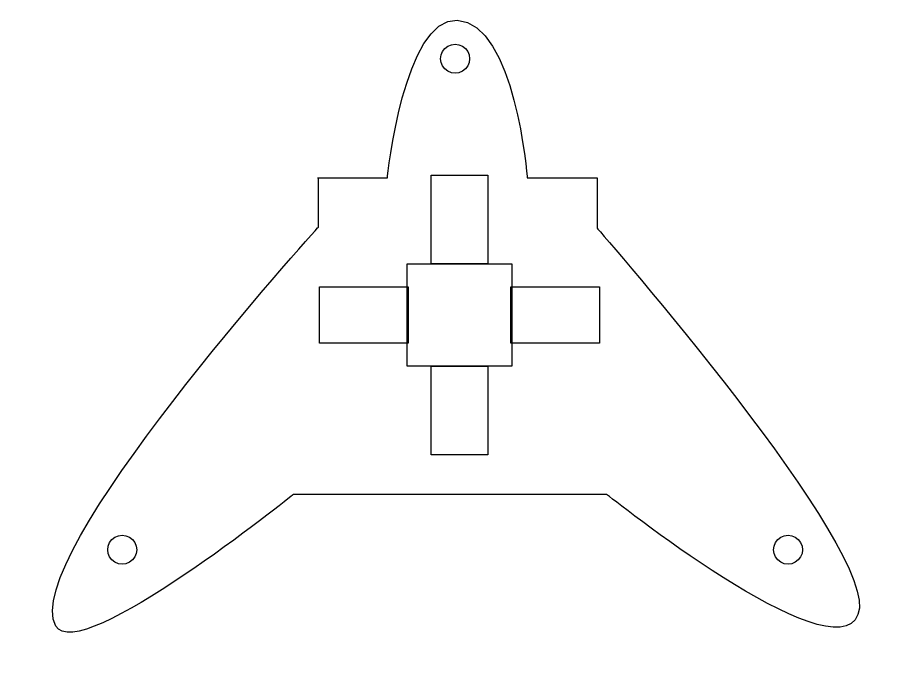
# Model space of a CAD drawing. Extents: x 2.7 to 30.1, y 1.6 to 101.3.
# Drawn here: x 3.54 to 28.85, y 82.02 to 101.28 of the extents above; entities that cross this region are included whole.
import ezdxf

# ---------------------------------------------------------------- set-up
doc = ezdxf.new("R2010")
doc.units = 0
doc.layers.get('0').update_dxf_attribs({"linetype": 'CONTINUOUS'})

msp = doc.modelspace()

# ---------------------------------------------------------------- linework, layer by layer
at = {"color": 7}
for p, q in [((16.136056, 100.438421), (16.238156, 100.480709)), ((16.238156, 100.480709), (16.347723, 100.495137)), ((16.347723, 100.495137), (16.45729, 100.480715)), ((16.45729, 100.480709), (16.55939, 100.438421)), ((15.938815, 100.18137), (15.981106, 100.28347)), ((15.981106, 100.28347), (16.048381, 100.371142)), ((16.048381, 100.371142), (16.136056, 100.438421)), ((16.55939, 100.438421), (16.647065, 100.371142)), ((16.647065, 100.371142), (16.71434, 100.28347)), ((16.71434, 100.28347), (16.756631, 100.18137)), ((15.92439, 100.071803), (15.938814, 100.18137)), ((15.938815, 99.962236), (15.92439, 100.071803)), ((16.756631, 100.18137), (16.771056, 100.071803)), ((16.771056, 100.071803), (16.756632, 99.962236)), ((15.981106, 99.860137), (15.938815, 99.962236)), ((16.048381, 99.772464), (15.981106, 99.860137)), ((16.136056, 99.705185), (16.048381, 99.772464)), ((16.647065, 99.772464), (16.55939, 99.705185)), ((16.71434, 99.860137), (16.647065, 99.772464)), ((16.756631, 99.962236), (16.71434, 99.860137)), ((16.238156, 99.662897), (16.136056, 99.705185)), ((16.347723, 99.64847), (16.238156, 99.662892)), ((16.45729, 99.662897), (16.347723, 99.64847)), ((16.55939, 99.705185), (16.45729, 99.662897)), ((12.319858, 96.588734), (14.36518, 96.588734)), ((12.351247, 95.147783), (12.351247, 96.588734)), ((18.455824, 96.588734), (20.501146, 96.588734)), ((20.501146, 96.588734), (20.501146, 95.111455)), ((14.944038, 91.079729), (14.944038, 94.069922)), ((14.944038, 94.069921), (15.645325, 94.069921)), ((15.645325, 94.069921), (17.284544, 94.069921)), ((17.284544, 94.069921), (18.002519, 94.069921)), ((18.002519, 94.069921), (18.002519, 91.079729)), ((15.829616, 91.079729), (14.944038, 91.079729)), ((18.002519, 91.079729), (15.829616, 91.079729)), ((20.788426, 87.319374), (11.614083, 87.319374))]:
    msp.add_line(p, q, dxfattribs=at)
at = {"color": 1}
for p, q in [((15.645752, 96.665149), (17.300806, 96.665149)), ((15.645752, 94.072519), (15.645752, 96.665149)), ((17.300806, 96.665149), (17.300806, 94.072518)), ((17.300806, 94.072519), (15.645752, 94.072519)), ((12.382181, 91.747298), (12.382181, 93.402352)), ((12.382181, 93.402352), (14.974812, 93.402352)), ((14.974812, 93.402352), (14.974812, 91.747298)), ((17.974045, 91.747298), (17.974045, 93.402352)), ((17.974045, 93.402352), (20.566676, 93.402352)), ((20.566675, 93.402352), (20.566675, 91.747298)), ((14.974812, 91.747298), (12.382181, 91.747298)), ((20.566675, 91.747298), (17.974044, 91.747298)), ((15.645751, 91.075851), (17.300805, 91.075851)), ((15.645751, 88.48322), (15.645751, 91.075851)), ((17.300805, 91.075851), (17.300805, 88.48322)), ((17.300805, 88.48322), (15.645751, 88.48322))]:
    msp.add_line(p, q, dxfattribs=at)
at = {"color": 5}
for p, q in [((6.311715, 86.006034), (6.39939, 86.073307)), ((6.39939, 86.073307), (6.50149, 86.115601)), ((6.50149, 86.115601), (6.611056, 86.130028)), ((6.611056, 86.130028), (6.720623, 86.115607)), ((6.720623, 86.115601), (6.822723, 86.073307)), ((6.822723, 86.073307), (6.910398, 86.006034)), ((25.785048, 86.006034), (25.872723, 86.073307)), ((25.872723, 86.073307), (25.974823, 86.115601)), ((25.974823, 86.115601), (26.08439, 86.130028)), ((26.08439, 86.130028), (26.193957, 86.115607)), ((26.193957, 86.115601), (26.296056, 86.073307)), ((26.296056, 86.073307), (26.383732, 86.006034)), ((6.187723, 85.706695), (6.202147, 85.816262)), ((6.202148, 85.816262), (6.244439, 85.918362)), ((6.244439, 85.918362), (6.311715, 86.006034)), ((6.910398, 86.006034), (6.977674, 85.918362)), ((6.977674, 85.918362), (7.019965, 85.816262)), ((7.019965, 85.816262), (7.03439, 85.706695)), ((25.661056, 85.706695), (25.675481, 85.816262)), ((25.67548, 85.816262), (25.717771, 85.918362)), ((25.717771, 85.918362), (25.785048, 86.006034)), ((26.383732, 86.006034), (26.451008, 85.918362)), ((26.451008, 85.918362), (26.493299, 85.816262)), ((26.493299, 85.816262), (26.507723, 85.706695)), ((6.202148, 85.597128), (6.187723, 85.706695)), ((6.244439, 85.495028), (6.202148, 85.597128)), ((7.019965, 85.597128), (6.977674, 85.495028)), ((7.03439, 85.706695), (7.019965, 85.597128)), ((25.67548, 85.597128), (25.661056, 85.706695)), ((25.717771, 85.495028), (25.67548, 85.597128)), ((26.493299, 85.597128), (26.451008, 85.495028)), ((26.507723, 85.706695), (26.493299, 85.597128)), ((6.311715, 85.40735), (6.244439, 85.495028)), ((6.39939, 85.340074), (6.311715, 85.40735)), ((6.50149, 85.297783), (6.39939, 85.340074)), ((6.611056, 85.283362), (6.50149, 85.297783)), ((6.720623, 85.297783), (6.611056, 85.283362)), ((6.822723, 85.340074), (6.720623, 85.297783)), ((6.910398, 85.40735), (6.822723, 85.340074)), ((6.977674, 85.495028), (6.910398, 85.40735)), ((25.785048, 85.40735), (25.717771, 85.495028)), ((25.872723, 85.340074), (25.785048, 85.40735)), ((25.974823, 85.297783), (25.872723, 85.340074)), ((26.08439, 85.283362), (25.974823, 85.297783)), ((26.193957, 85.297783), (26.08439, 85.283362)), ((26.296056, 85.340074), (26.193957, 85.297783)), ((26.383732, 85.40735), (26.296056, 85.340074)), ((26.451008, 85.495028), (26.383732, 85.40735))]:
    msp.add_line(p, q, dxfattribs=at)
at = {"color": 7}
for points in [[(14.36518, 96.588734), (14.36518, 96.588734), (14.850617, 101.283073), (16.410502, 101.197708)], [(16.410502, 101.197708), (18.102318, 101.105129), (18.455824, 96.588734), (18.455824, 96.588734)], [(4.669227, 83.474176), (3.543731, 85.426169), (12.351247, 95.147783), (12.351247, 95.147783)], [(20.501146, 95.111455), (20.501146, 95.111455), (28.851575, 85.589488), (28.127905, 83.808488)], [(11.614083, 87.319374), (11.614083, 87.319374), (5.355325, 82.284246), (4.669227, 83.474176)], [(28.127905, 83.808488), (27.402135, 82.022326), (20.788426, 87.319374), (20.788426, 87.319374)]]:
    msp.add_open_spline(points, degree=3, dxfattribs=at)

doc.saveas('drawing.dxf')
